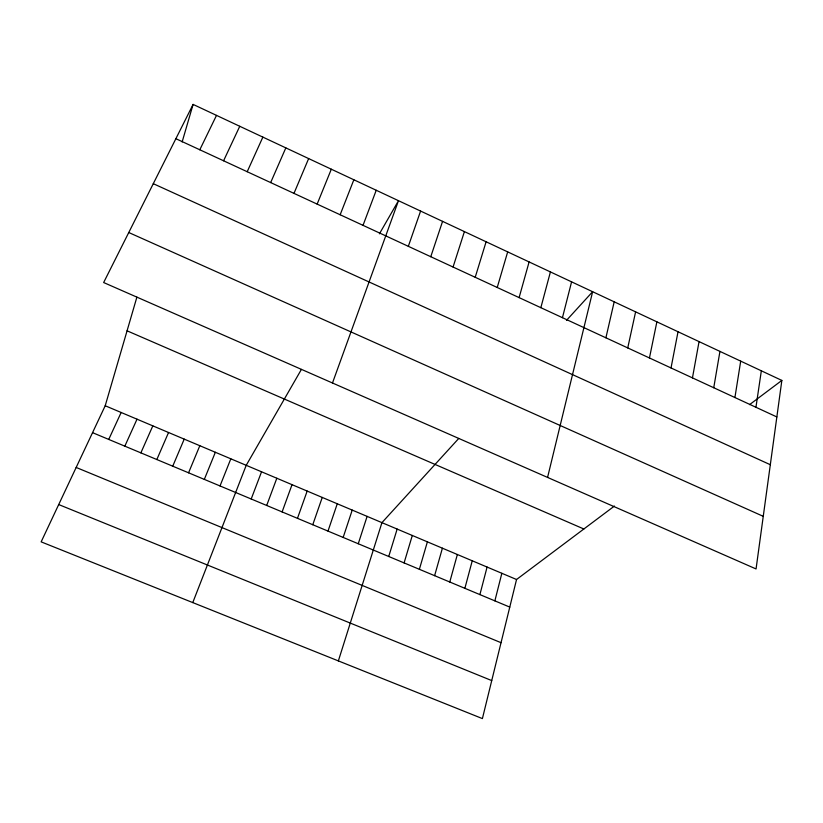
<?xml version="1.0" encoding="UTF-8"?>
<svg xmlns="http://www.w3.org/2000/svg" width="823" height="823" viewBox="0 0 823 823"><rect width="100%" height="100%" fill="white"/><g stroke="black" fill="none" stroke-linecap="round" stroke-linejoin="round"><path stroke-width="1.23" d="M781.85 380.421L756.059 568.95L103.647 282.536L193.096 104.408L781.85 380.421L749.568 404.649M755.946 407.282L761.337 370.813M734.918 397.54L740.7 361.132M713.747 387.736L719.94 351.4M692.452 377.88L699.056 341.607M671.023 367.953L678.029 331.751M649.45 357.964L656.877 321.834M627.743 347.923L635.603 311.866M605.903 337.8L614.184 301.825M547.573 477.422L592.632 291.723L566.461 320.404M614.431 506.052L516.546 579.505L482.401 718.592L41.15 541.863L105.21 405.749L136.885 297.154M494.87 600.862L501.845 573.292M562.448 317.688L571.584 281.857M479.902 594.607L487.082 567.057M464.872 588.322L472.248 560.792M540.845 307.679L550.412 271.929M449.769 582.005L457.362 554.507M519.107 297.617L529.107 261.94M434.616 575.668L442.404 548.19M182.14 141.947L193.096 104.408M419.38 569.3L427.384 541.843M497.226 287.484L507.678 251.889M404.093 562.911L412.302 535.475M388.734 556.492L397.149 529.076M475.21 277.289L486.105 241.777M338.366 660.9L381.934 522.646L458.75 438.453M453.062 267.033L464.409 231.602M358.262 543.756L367.109 516.381M343.16 537.44L352.223 510.095M430.768 256.714L442.568 221.366M327.996 531.102L337.265 503.779M312.771 524.735L322.246 497.431M408.331 246.324L420.594 211.069M297.473 518.336L307.174 491.064M332.482 383.004L398.486 200.699L379.424 233.825M282.114 511.916L292.031 484.665M266.693 505.466L276.826 478.245M363.025 225.348L376.234 190.267M251.2 498.995L261.549 471.795M192.777 602.59L246.221 465.314L301.424 369.383M340.156 214.762L353.849 179.774M220.019 485.951L230.821 458.812M204.32 479.398L215.348 452.28M317.143 204.104L331.319 169.209M188.56 472.803L199.814 445.716M293.976 193.384L308.646 158.582M172.737 466.188L184.218 439.122M156.833 459.543L168.55 432.507M270.664 182.583L285.828 147.883M140.867 452.866L152.821 425.861M124.829 446.159L137.019 419.185M247.198 171.719L262.866 137.122M108.729 439.431L121.156 412.488M223.578 160.783L239.76 126.289M199.804 149.776L216.5 115.385M58.711 504.561L491.732 680.58M76.169 467.454L501.042 642.691M92.546 432.661L509.776 607.096M105.21 405.749L516.546 579.505M127.071 330.815L583.867 528.994M128.758 232.518L763.25 516.33M153.284 183.683L770.318 464.717M175.875 138.696L776.85 416.952"/></g></svg>
